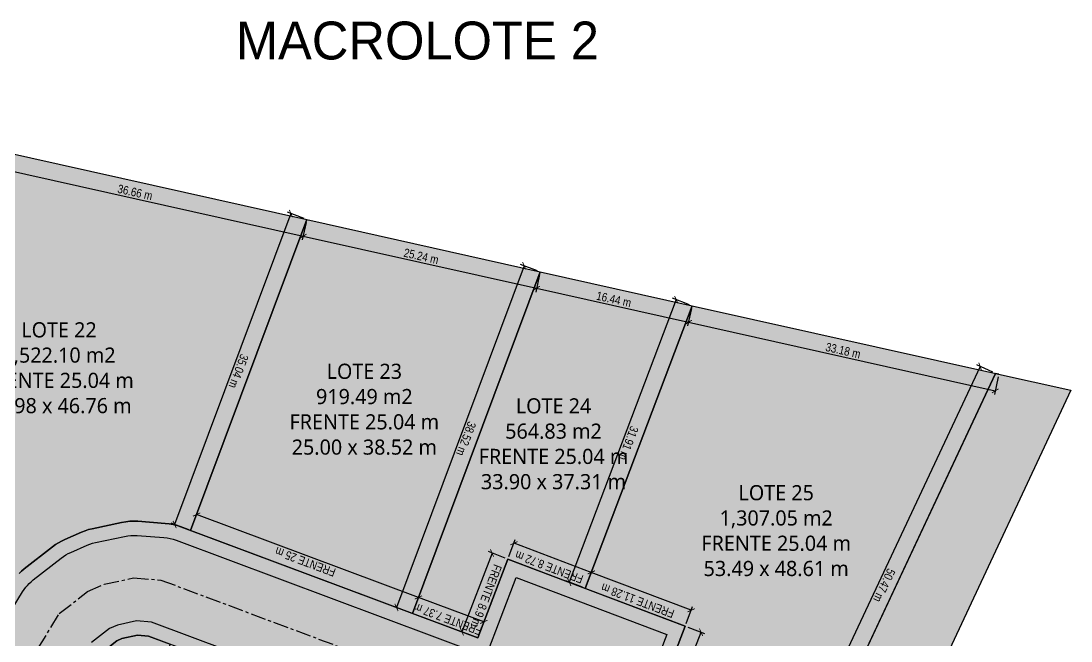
# Model space of a CAD drawing. Header units: metres. Extents: x 357816 to 358234, y 2285110 to 2285487.
# Drawn here: x 358123.1 to 358234, y 2285412.6 to 2285478.1 of the extents above; entities that cross this region are included whole.
import ezdxf
from ezdxf.enums import TextEntityAlignment as Align

# ---------------------------------------------------------------- set-up
doc = ezdxf.new("R2010")
doc.units = ezdxf.units.M
doc.header["$LTSCALE"] = 0.5
doc.linetypes.add('CENTER', pattern=[5.08, 3.175, -0.635, 0.635, -0.635])
for name, color, linetype in [('COTAS', 6, 'Continuous'), ('DONACION', 3, 'Continuous'), ('LOTES', 2, 'Continuous'), ('TEXTOS', 7, 'Continuous'), ('VIAL_ASFALTO', 8, 'Continuous'), ('VIAL_BANQUETA', 9, 'CONTINUOUS')]:
    doc.layers.add(name, color=color, linetype=linetype)
doc.styles.add('OpenSans', font='OpenSans-Regular.ttf')
doc.styles.add('OpenSansCondensed-Light', font='OpenSansCondensed-Light.ttf')
doc.dimstyles.new('COTAS_M', dxfattribs={"dimtxt": 0.9, "dimasz": 0.6, "dimexe": 0.4, "dimexo": 0.3, "dimgap": 0.2, "dimtad": 1, "dimzin": 12, "dimdsep": 46, "dimtxsty": 'OpenSansCondensed-Light', "dimblk": 'ARCHTICK', "dimcen": 2.5, "dimclrd": 256, "dimclre": 256, "dimclrt": 256, "dimazin": 3, "dimtfac": 0.5, "dimtmove": 2, "dimatfit": 3})

# ---------------------------------------------------------------- blocks, each defined once
blk = doc.blocks.new('_ARCHTICK')
at = {"color": 0, "linetype": 'BYBLOCK', "const_width": 0.15}
blk.add_lwpolyline([(-0.5, -0.5), (0.5, 0.5)], dxfattribs=at)
blk = doc.blocks.new('*D91')
for p, q in [((358117.48, 2285464.8), (358117.07, 2285462.94)), ((358117.16, 2285463.33), (358152.94, 2285455.34)), ((358153.27, 2285456.8), (358152.85, 2285454.95))]:
    blk.add_line(p, q)
at = {"layer": 'Defpoints'}
for p in [(358117.55, 2285465.09), (358117.16, 2285463.33), (358153.33, 2285457.1)]:
    blk.add_point(p, dxfattribs=at)
at = {"layer": 'COTAS', "xscale": 0.6, "yscale": 0.6}
for p, rotation in [((358117.16, 2285463.33), 167.40557334584537), ((358152.94, 2285455.34), -12.594426654154631)]:
    blk.add_blockref('_ARCHTICK', p, dxfattribs=dict(at, rotation=rotation))
at = {"layer": 'COTAS', "insert": (358135.19, 2285459.97), "char_height": 0.9, "attachment_point": 5, "rotation": 347.4056, "style": 'OpenSansCondensed-Light'}
blk.add_mtext('36.66 m', dxfattribs=at)
blk = doc.blocks.new('*D92')
for p, q in [((358151.65, 2285457.73), (358139.37, 2285424.9)), ((358153.05, 2285457.2), (358151.27, 2285457.87)), ((358140.78, 2285424.38), (358139, 2285425.04))]:
    blk.add_line(p, q)
at = {"layer": 'Defpoints'}
for p in [(358151.65, 2285457.73), (358153.33, 2285457.1), (358141.06, 2285424.27)]:
    blk.add_point(p, dxfattribs=at)
at = {"layer": 'COTAS', "xscale": 0.6, "yscale": 0.6}
for p, rotation in [((358151.65, 2285457.73), 69.49542895025346), ((358139.37, 2285424.9), -110.50457104974654)]:
    blk.add_blockref('_ARCHTICK', p, dxfattribs=dict(at, rotation=rotation))
at = {"layer": 'COTAS', "insert": (358146.12, 2285441.09), "char_height": 0.9, "attachment_point": 5, "rotation": 249.4954, "style": 'OpenSansCondensed-Light'}
blk.add_mtext('35.04 m', dxfattribs=at)
blk = doc.blocks.new('*D93')
for p, q in [((358141.16, 2285424.55), (358141.83, 2285426.33)), ((358165.1, 2285417.2), (358141.69, 2285425.96)), ((358164.58, 2285415.8), (358165.24, 2285417.58))]:
    blk.add_line(p, q)
at = {"layer": 'Defpoints'}
for p in [(358141.06, 2285424.27), (358165.1, 2285417.2), (358164.47, 2285415.52)]:
    blk.add_point(p, dxfattribs=at)
at = {"layer": 'COTAS', "xscale": 0.6, "yscale": 0.6}
for p, rotation in [((358141.69, 2285425.96), 159.49542894269462), ((358165.1, 2285417.2), 339.4954289426946)]:
    blk.add_blockref('_ARCHTICK', p, dxfattribs=dict(at, rotation=rotation))
at = {"layer": 'COTAS', "insert": (358153.17, 2285420.97), "char_height": 0.9, "attachment_point": 5, "rotation": 159.4954, "style": 'OpenSansCondensed-Light'}
blk.add_mtext('FRENTE 25 m', dxfattribs=at)
blk = doc.blocks.new('*D94')
for p, q in [((358153.27, 2285456.8), (358152.85, 2285454.95)), ((358152.94, 2285455.34), (358177.57, 2285449.84)), ((358177.9, 2285451.3), (358177.49, 2285449.44))]:
    blk.add_line(p, q)
at = {"layer": 'Defpoints'}
for p in [(358153.33, 2285457.1), (358152.94, 2285455.34), (358177.96, 2285451.59)]:
    blk.add_point(p, dxfattribs=at)
at = {"layer": 'COTAS', "xscale": 0.6, "yscale": 0.6}
for p, rotation in [((358152.94, 2285455.34), 167.40557334608363), ((358177.57, 2285449.84), -12.59442665391636)]:
    blk.add_blockref('_ARCHTICK', p, dxfattribs=dict(at, rotation=rotation))
at = {"layer": 'COTAS', "insert": (358165.4, 2285453.22), "char_height": 0.9, "attachment_point": 5, "rotation": 347.4056, "style": 'OpenSansCondensed-Light'}
blk.add_mtext('25.24 m', dxfattribs=at)
blk = doc.blocks.new('*D95')
for p, q in [((358176.28, 2285452.22), (358162.79, 2285416.15)), ((358177.68, 2285451.7), (358175.9, 2285452.36)), ((358164.19, 2285415.62), (358162.41, 2285416.29))]:
    blk.add_line(p, q)
at = {"layer": 'Defpoints'}
for p in [(358176.28, 2285452.22), (358177.96, 2285451.59), (358164.47, 2285415.52)]:
    blk.add_point(p, dxfattribs=at)
at = {"layer": 'COTAS', "xscale": 0.6, "yscale": 0.6}
for p, rotation in [((358176.28, 2285452.22), 69.49542894978289), ((358162.79, 2285416.15), -110.50457105021711)]:
    blk.add_blockref('_ARCHTICK', p, dxfattribs=dict(at, rotation=rotation))
at = {"layer": 'COTAS', "insert": (358170.14, 2285433.96), "char_height": 0.9, "attachment_point": 5, "rotation": 249.4954, "style": 'OpenSansCondensed-Light'}
blk.add_mtext('38.52 m', dxfattribs=at)
blk = doc.blocks.new('*D96')
for p, q in [((358174.67, 2285421.53), (358175.34, 2285423.31)), ((358183.36, 2285419.85), (358175.2, 2285422.93)), ((358182.83, 2285418.44), (358183.5, 2285420.22))]:
    blk.add_line(p, q)
at = {"layer": 'Defpoints'}
for p in [(358174.56, 2285421.25), (358183.36, 2285419.85), (358182.72, 2285418.16)]:
    blk.add_point(p, dxfattribs=at)
at = {"layer": 'COTAS', "xscale": 0.6, "yscale": 0.6}
for p, rotation in [((358175.2, 2285422.93), 159.27299315485345), ((358183.36, 2285419.85), 339.27299315485345)]:
    blk.add_blockref('_ARCHTICK', p, dxfattribs=dict(at, rotation=rotation))
at = {"layer": 'COTAS', "insert": (358178.91, 2285420.41), "char_height": 0.9, "attachment_point": 5, "rotation": 159.273, "style": 'OpenSansCondensed-Light'}
blk.add_mtext('FRENTE 8.72 m', dxfattribs=at)
blk = doc.blocks.new('*D97')
for p, q in [((358172.88, 2285421.89), (358169.7, 2285413.58)), ((358174.28, 2285421.36), (358172.51, 2285422.04)), ((358171.1, 2285413.04), (358169.32, 2285413.72))]:
    blk.add_line(p, q)
at = {"layer": 'Defpoints'}
for p in [(358172.88, 2285421.89), (358174.56, 2285421.25), (358171.38, 2285412.93)]:
    blk.add_point(p, dxfattribs=at)
at = {"layer": 'COTAS', "xscale": 0.6, "yscale": 0.6}
for p, rotation in [((358172.88, 2285421.89), 69.06068097422595), ((358169.7, 2285413.58), -110.93931902577405)]:
    blk.add_blockref('_ARCHTICK', p, dxfattribs=dict(at, rotation=rotation))
at = {"layer": 'COTAS', "insert": (358172.27, 2285417.36), "char_height": 0.9, "attachment_point": 5, "rotation": 249.0607, "style": 'OpenSansCondensed-Light'}
blk.add_mtext('FRENTE 8.9 m', dxfattribs=at)
blk = doc.blocks.new('*D98')
for p, q in [((358164.58, 2285415.8), (358165.24, 2285417.58)), ((358172.01, 2285414.62), (358165.1, 2285417.2)), ((358171.48, 2285413.21), (358172.15, 2285414.99))]:
    blk.add_line(p, q)
at = {"layer": 'Defpoints'}
for p in [(358164.47, 2285415.52), (358172.01, 2285414.62), (358171.38, 2285412.93)]:
    blk.add_point(p, dxfattribs=at)
at = {"layer": 'COTAS', "xscale": 0.6, "yscale": 0.6}
for p, rotation in [((358165.1, 2285417.2), 159.49542894119298), ((358172.01, 2285414.62), 339.495428941193)]:
    blk.add_blockref('_ARCHTICK', p, dxfattribs=dict(at, rotation=rotation))
at = {"layer": 'COTAS', "insert": (358168.19, 2285414.93), "char_height": 0.9, "attachment_point": 5, "rotation": 159.4954, "style": 'OpenSansCondensed-Light'}
blk.add_mtext('FRENTE 7.37 m', dxfattribs=at)
blk = doc.blocks.new('*D99')
for p, q in [((358177.9, 2285451.3), (358177.49, 2285449.44)), ((358177.57, 2285449.84), (358193.62, 2285446.25)), ((358193.95, 2285447.71), (358193.53, 2285445.86))]:
    blk.add_line(p, q)
at = {"layer": 'Defpoints'}
for p in [(358177.96, 2285451.59), (358177.57, 2285449.84), (358194.01, 2285448.01)]:
    blk.add_point(p, dxfattribs=at)
at = {"layer": 'COTAS', "xscale": 0.6, "yscale": 0.6}
for p, rotation in [((358177.57, 2285449.84), 167.40557334676504), ((358193.62, 2285446.25), -12.594426653234947)]:
    blk.add_blockref('_ARCHTICK', p, dxfattribs=dict(at, rotation=rotation))
at = {"layer": 'COTAS', "insert": (358185.74, 2285448.68), "char_height": 0.9, "attachment_point": 5, "rotation": 347.4056, "style": 'OpenSansCondensed-Light'}
blk.add_mtext('16.44 m', dxfattribs=at)
blk = doc.blocks.new('*D100')
for p, q in [((358192.33, 2285448.64), (358181.04, 2285418.8)), ((358193.73, 2285448.11), (358191.95, 2285448.79)), ((358182.44, 2285418.27), (358180.66, 2285418.94))]:
    blk.add_line(p, q)
at = {"layer": 'Defpoints'}
for p in [(358192.33, 2285448.64), (358194.01, 2285448.01), (358182.72, 2285418.16)]:
    blk.add_point(p, dxfattribs=at)
at = {"layer": 'COTAS', "xscale": 0.6, "yscale": 0.6}
for p, rotation in [((358192.33, 2285448.64), 69.27299314889585), ((358181.04, 2285418.8), -110.72700685110415)]:
    blk.add_blockref('_ARCHTICK', p, dxfattribs=dict(at, rotation=rotation))
at = {"layer": 'COTAS', "insert": (358187.29, 2285433.49), "char_height": 0.9, "attachment_point": 5, "rotation": 249.273, "style": 'OpenSansCondensed-Light'}
blk.add_mtext('31.91 m', dxfattribs=at)
blk = doc.blocks.new('*D101')
for p, q in [((358224.41, 2285441.6), (358202.99, 2285395.91)), ((358225.77, 2285440.97), (358224.05, 2285441.77)), ((358204.34, 2285395.27), (358202.62, 2285396.08))]:
    blk.add_line(p, q)
at = {"layer": 'Defpoints'}
for p in [(358224.41, 2285441.6), (358226.04, 2285440.84), (358204.62, 2285395.14)]:
    blk.add_point(p, dxfattribs=at)
at = {"layer": 'COTAS', "xscale": 0.6, "yscale": 0.6}
for p, rotation in [((358224.41, 2285441.6), 64.88109289976543), ((358202.99, 2285395.91), -115.11890710023457)]:
    blk.add_blockref('_ARCHTICK', p, dxfattribs=dict(at, rotation=rotation))
at = {"layer": 'COTAS', "insert": (358214.29, 2285418.48), "char_height": 0.9, "attachment_point": 5, "rotation": 244.8811, "style": 'OpenSansCondensed-Light'}
blk.add_mtext('50.47 m', dxfattribs=at)
blk = doc.blocks.new('*D103')
for p, q in [((358193.55, 2285414.06), (358195.32, 2285413.38)), ((358190.05, 2285400.71), (358194.95, 2285413.53)), ((358188.65, 2285401.25), (358190.42, 2285400.57))]:
    blk.add_line(p, q)
at = {"layer": 'Defpoints'}
for p in [(358193.27, 2285414.17), (358188.37, 2285401.36), (358190.05, 2285400.71)]:
    blk.add_point(p, dxfattribs=at)
at = {"layer": 'COTAS', "xscale": 0.6, "yscale": 0.6}
for p, rotation in [((358194.95, 2285413.53), 69.0675629181138), ((358190.05, 2285400.71), 249.0675629181138)]:
    blk.add_blockref('_ARCHTICK', p, dxfattribs=dict(at, rotation=rotation))
at = {"layer": 'COTAS', "insert": (358191.89, 2285407.35), "char_height": 0.9, "attachment_point": 5, "rotation": 69.0676, "style": 'OpenSansCondensed-Light'}
blk.add_mtext('FRENTE 13.72 m', dxfattribs=at)
blk = doc.blocks.new('*D104')
for p, q in [((358182.83, 2285418.44), (358183.5, 2285420.22)), ((358193.91, 2285415.85), (358183.36, 2285419.85)), ((358193.38, 2285414.45), (358194.05, 2285416.23))]:
    blk.add_line(p, q)
at = {"layer": 'Defpoints'}
for p in [(358182.72, 2285418.16), (358193.91, 2285415.85), (358193.27, 2285414.17)]:
    blk.add_point(p, dxfattribs=at)
at = {"layer": 'COTAS', "xscale": 0.6, "yscale": 0.6}
for p, rotation in [((358183.36, 2285419.85), 159.27299315672096), ((358193.91, 2285415.85), 339.272993156721)]:
    blk.add_blockref('_ARCHTICK', p, dxfattribs=dict(at, rotation=rotation))
at = {"layer": 'COTAS', "insert": (358188.26, 2285416.87), "char_height": 0.9, "attachment_point": 5, "rotation": 159.273, "style": 'OpenSansCondensed-Light'}
blk.add_mtext('FRENTE 11.28 m', dxfattribs=at)
blk = doc.blocks.new('*D105')
for p, q in [((358193.95, 2285447.71), (358193.53, 2285445.86)), ((358193.62, 2285446.25), (358226.01, 2285439.01)), ((358226.33, 2285440.48), (358225.92, 2285438.62))]:
    blk.add_line(p, q)
at = {"layer": 'Defpoints'}
for p in [(358194.01, 2285448.01), (358193.62, 2285446.25), (358226.4, 2285440.77)]:
    blk.add_point(p, dxfattribs=at)
at = {"layer": 'COTAS', "xscale": 0.6, "yscale": 0.6}
for p, rotation in [((358193.62, 2285446.25), 167.40557334603122), ((358226.01, 2285439.01), -12.594426653968776)]:
    blk.add_blockref('_ARCHTICK', p, dxfattribs=dict(at, rotation=rotation))
at = {"layer": 'COTAS', "insert": (358209.95, 2285443.27), "char_height": 0.9, "attachment_point": 5, "rotation": 347.4056, "style": 'OpenSansCondensed-Light'}
blk.add_mtext('33.18 m', dxfattribs=at)

msp = doc.modelspace()

# ---------------------------------------------------------------- hatches: boundary and pattern name
at = {"layer": 'DONACION', "transparency": 33554534}
msp.add_hatch(color=3, dxfattribs=at).paths.add_polyline_path([(358083.68, 2285278.45), (358085.45, 2285279.56), (358132.38, 2285319.08), (358200.69, 2285386.77), (358226.04, 2285440.84), (358234.01, 2285439.07), (358207.33, 2285382.06), (358137.81, 2285313.21), (358090.1, 2285273.03), (358086.747, 2285271.037), (358086.593, 2285271.183), (358086.136, 2285271.663), (358085.703, 2285272.165), (358085.295, 2285272.687), (358084.914, 2285273.229), (358084.559, 2285273.789), (358084.233, 2285274.365), (358083.935, 2285274.957), (358083.666, 2285275.563), (358083.428, 2285276.181), (358083.22, 2285276.81), (358083.043, 2285277.449), (358082.898, 2285278.096), (358082.858, 2285278.328)])
at = {"layer": 'LOTES', "transparency": 33554521}
for points in [[(358141.057, 2285424.273), (358140.022, 2285424.66), (358139.621, 2285424.794), (358139.212, 2285424.899), (358138.797, 2285424.976), (358138.377, 2285425.023), (358135.497, 2285425.243), (358135.064, 2285425.26), (358134.63, 2285425.246), (358134.199, 2285425.201), (358133.772, 2285425.125), (358130.672, 2285424.455), (358130.289, 2285424.359), (358129.914, 2285424.237), (358129.547, 2285424.092), (358127.777, 2285423.322), (358127.435, 2285423.161), (358127.105, 2285422.978), (358126.787, 2285422.775), (358126.482, 2285422.553), (358123.492, 2285420.223), (358123.212, 2285419.99), (358122.946, 2285419.741), (358122.696, 2285419.476), (358122.462, 2285419.197), (358122.246, 2285418.903), (358122.047, 2285418.598), (358120.074, 2285415.339), (358102.646, 2285425.568), (358117.55, 2285465.09), (358153.332, 2285457.095)], [(358164.473, 2285415.516), (358141.057, 2285424.273), (358153.332, 2285457.095), (358177.965, 2285451.592)], [(358182.719, 2285418.162), (358174.56, 2285421.25), (358171.378, 2285412.933), (358164.473, 2285415.516), (358177.965, 2285451.592), (358194.012, 2285448.006)], [(358226.399, 2285440.771), (358226.397, 2285440.761), (358226.04, 2285440.84), (358204.615, 2285395.142), (358188.369, 2285401.356), (358193.27, 2285414.17), (358182.719, 2285418.162), (358194.012, 2285448.006)], [(358125.214, 2285395.551), (358130.386, 2285409.201), (358131.74, 2285411.437), (358133.259, 2285412.621), (358133.788, 2285412.851), (358135.454, 2285413.211), (358136.615, 2285413.122), (358138.879, 2285412.275), (358131.705, 2285393.091)]]:
    msp.add_hatch(color=2, dxfattribs=at).paths.add_polyline_path(points)
at = {"layer": 'VIAL_ASFALTO', "transparency": 33554546}
msp.add_hatch(color=8, dxfattribs=at).paths.add_polyline_path([(358071.946, 2285284.617), (358120.754, 2285413.413), (358120.867, 2285413.687), (358120.987, 2285413.932), (358121.132, 2285414.19), (358123.319, 2285417.801), (358123.48, 2285418.05), (358123.642, 2285418.27), (358123.817, 2285418.479), (358124.005, 2285418.678), (358124.204, 2285418.865), (358124.432, 2285419.054), (358127.385, 2285421.355), (358127.633, 2285421.536), (358127.872, 2285421.688), (358128.119, 2285421.825), (358128.397, 2285421.956), (358130.122, 2285422.707), (358130.42, 2285422.825), (358130.702, 2285422.916), (358131.013, 2285422.994), (358134.063, 2285423.653), (358134.41, 2285423.715), (358134.733, 2285423.749), (358135.058, 2285423.759), (358135.41, 2285423.745), (358138.236, 2285423.529), (358138.577, 2285423.491), (358138.889, 2285423.434), (358139.196, 2285423.354), (358139.521, 2285423.246), (358172.247, 2285411.007), (358175.427, 2285419.318), (358191.331, 2285413.3), (358181.773, 2285388.313), (358165.869, 2285394.339), (358169.03, 2285402.601), (358136.941, 2285414.602), (358135.35, 2285414.723), (358133.326, 2285414.286), (358132.487, 2285413.921), (358130.6, 2285412.45), (358129.032, 2285409.861), (358082.11, 2285286.038), (358082.011, 2285285.772), (358081.784, 2285285.084), (358081.588, 2285284.374), (358081.426, 2285283.656), (358081.301, 2285282.93), (358081.21, 2285282.2), (358081.156, 2285281.465), (358081.138, 2285280.729), (358081.156, 2285279.993), (358081.21, 2285279.259), (358081.301, 2285278.528), (358081.426, 2285277.803), (358081.588, 2285277.084), (358081.784, 2285276.375), (358082.015, 2285275.676), (358082.28, 2285274.989), (358082.578, 2285274.316), (358082.909, 2285273.658), (358083.272, 2285273.017), (358083.666, 2285272.395), (358083.972, 2285271.961), (358082.182, 2285271.624), (358082.46, 2285270.15), (358079.47, 2285270.59), (358060.178, 2285274.857), (358060.724, 2285274.98), (358061.505, 2285275.196), (358062.274, 2285275.45), (358063.029, 2285275.742), (358063.77, 2285276.07), (358064.493, 2285276.434), (358065.198, 2285276.833), (358065.882, 2285277.266), (358066.544, 2285277.733), (358067.183, 2285278.231), (358067.796, 2285278.76), (358068.383, 2285279.318), (358068.941, 2285279.905), (358069.47, 2285280.518), (358069.968, 2285281.157), (358070.435, 2285281.819), (358070.868, 2285282.503), (358071.267, 2285283.208), (358071.631, 2285283.931), (358071.931, 2285284.609)])
at = {"layer": 'VIAL_BANQUETA', "transparency": 33554585}
msp.add_hatch(color=9, dxfattribs=at).paths.add_polyline_path([(358119.359, 2285413.966), (358119.499, 2285414.303), (358119.658, 2285414.63), (358119.837, 2285414.948), (358122.047, 2285418.598), (358122.246, 2285418.903), (358122.462, 2285419.197), (358122.696, 2285419.476), (358122.946, 2285419.741), (358123.212, 2285419.99), (358123.492, 2285420.223), (358126.482, 2285422.553), (358126.787, 2285422.775), (358127.105, 2285422.978), (358127.435, 2285423.161), (358127.777, 2285423.322), (358129.547, 2285424.092), (358129.914, 2285424.237), (358130.289, 2285424.359), (358130.672, 2285424.455), (358133.772, 2285425.125), (358134.199, 2285425.201), (358134.63, 2285425.246), (358135.064, 2285425.26), (358135.497, 2285425.243), (358138.377, 2285425.023), (358138.797, 2285424.976), (358139.212, 2285424.899), (358139.621, 2285424.794), (358140.022, 2285424.66), (358171.378, 2285412.933), (358174.56, 2285421.25), (358193.27, 2285414.17), (358182.64, 2285386.38), (358163.93, 2285393.47), (358167.089, 2285401.726), (358136.615, 2285413.122), (358135.454, 2285413.211), (358133.788, 2285412.851), (358133.259, 2285412.621), (358131.74, 2285411.437), (358130.386, 2285409.201), (358083.515, 2285285.513), (358083.517, 2285285.509), (358083.428, 2285285.277), (358083.22, 2285284.648), (358083.043, 2285284.009), (358082.898, 2285283.363), (358082.785, 2285282.71), (358082.704, 2285282.052), (358082.655, 2285281.392), (358082.639, 2285280.729), (358082.655, 2285280.067), (358082.704, 2285279.406), (358082.785, 2285278.748), (358082.898, 2285278.096), (358083.043, 2285277.449), (358083.22, 2285276.81), (358083.428, 2285276.181), (358083.666, 2285275.563), (358083.935, 2285274.957), (358084.233, 2285274.365), (358084.559, 2285273.789), (358084.914, 2285273.229), (358085.295, 2285272.687), (358085.703, 2285272.165), (358086.136, 2285271.663), (358086.593, 2285271.183), (358086.747, 2285271.037), (358086.684, 2285271), (358086.55, 2285270.92), (358082.46, 2285270.15), (358082.182, 2285271.624), (358083.972, 2285271.961), (358083.666, 2285272.395), (358083.272, 2285273.017), (358082.909, 2285273.658), (358082.578, 2285274.316), (358082.28, 2285274.989), (358082.015, 2285275.676), (358081.784, 2285276.375), (358081.588, 2285277.084), (358081.426, 2285277.803), (358081.301, 2285278.528), (358081.21, 2285279.259), (358081.156, 2285279.993), (358081.138, 2285280.729), (358081.156, 2285281.465), (358081.21, 2285282.2), (358081.301, 2285282.93), (358081.426, 2285283.656), (358081.588, 2285284.374), (358081.784, 2285285.084), (358082.011, 2285285.772), (358082.11, 2285286.038), (358129.032, 2285409.861), (358130.6, 2285412.45), (358132.487, 2285413.921), (358133.326, 2285414.286), (358135.35, 2285414.723), (358136.941, 2285414.602), (358169.03, 2285402.601), (358165.869, 2285394.339), (358181.773, 2285388.313), (358191.331, 2285413.3), (358175.427, 2285419.318), (358172.247, 2285411.007), (358139.521, 2285423.246), (358139.196, 2285423.354), (358138.889, 2285423.434), (358138.577, 2285423.491), (358138.236, 2285423.529), (358135.41, 2285423.745), (358135.058, 2285423.759), (358134.733, 2285423.749), (358134.41, 2285423.715), (358134.063, 2285423.653), (358131.013, 2285422.994), (358130.702, 2285422.916), (358130.42, 2285422.825), (358130.122, 2285422.707), (358128.397, 2285421.956), (358128.119, 2285421.825), (358127.872, 2285421.688), (358127.633, 2285421.536), (358127.385, 2285421.355), (358124.432, 2285419.054), (358124.204, 2285418.865), (358124.005, 2285418.678), (358123.817, 2285418.479), (358123.642, 2285418.27), (358123.48, 2285418.05), (358123.319, 2285417.801), (358121.132, 2285414.19), (358120.987, 2285413.932), (358120.867, 2285413.687), (358120.754, 2285413.413), (358071.946, 2285284.617), (358071.931, 2285284.609), (358071.631, 2285283.931), (358071.267, 2285283.208), (358070.868, 2285282.503), (358070.435, 2285281.819), (358069.968, 2285281.157), (358069.47, 2285280.518), (358068.941, 2285279.905), (358068.383, 2285279.318), (358067.796, 2285278.76), (358067.183, 2285278.231), (358066.544, 2285277.733), (358065.882, 2285277.266), (358065.198, 2285276.833), (358064.493, 2285276.434), (358063.77, 2285276.07), (358063.029, 2285275.742), (358062.274, 2285275.45), (358061.505, 2285275.196), (358060.724, 2285274.98), (358060.178, 2285274.857), (358053.475, 2285276.34), (358053.481, 2285276.343), (358053.789, 2285276.274), (358054.514, 2285276.148), (358055.245, 2285276.058), (358055.979, 2285276.004), (358056.715, 2285275.986), (358057.451, 2285276.004), (358058.185, 2285276.058), (358058.916, 2285276.148), (358059.641, 2285276.274), (358060.36, 2285276.435), (358061.069, 2285276.632), (358061.768, 2285276.863), (358062.455, 2285277.128), (358063.128, 2285277.426), (358063.786, 2285277.757), (358064.427, 2285278.12), (358065.049, 2285278.514), (358065.65, 2285278.938), (358066.231, 2285279.391), (358066.788, 2285279.872), (358067.322, 2285280.379), (358067.829, 2285280.913), (358068.31, 2285281.47), (358068.763, 2285282.05), (358069.187, 2285282.652), (358069.581, 2285283.274), (358069.944, 2285283.915), (358070.275, 2285284.573), (358070.573, 2285285.246), (358070.736, 2285285.667), (358070.742, 2285285.671)])

# ---------------------------------------------------------------- linework, layer by layer
at = {"layer": 'DONACION'}
msp.add_lwpolyline([(358083.68, 2285278.45), (358085.45, 2285279.56), (358132.38, 2285319.08), (358200.69, 2285386.77), (358226.04, 2285440.84), (358234.01, 2285439.07), (358207.33, 2285382.06), (358137.81, 2285313.21), (358090.1, 2285273.03), (358086.747, 2285271.037), (358086.593, 2285271.183), (358086.136, 2285271.663), (358085.703, 2285272.165), (358085.295, 2285272.687), (358084.914, 2285273.229), (358084.559, 2285273.789), (358084.233, 2285274.365), (358083.935, 2285274.957), (358083.666, 2285275.563), (358083.428, 2285276.181), (358083.22, 2285276.81), (358083.043, 2285277.449), (358082.898, 2285278.096), (358082.858, 2285278.328)], close=True, dxfattribs=at)
at = {"layer": 'LOTES'}
msp.add_lwpolyline([(358117.55, 2285465.09), (358153.332, 2285457.095), (358141.057, 2285424.273), (358140.022, 2285424.66), (358139.621, 2285424.794), (358139.212, 2285424.899), (358138.797, 2285424.976), (358138.377, 2285425.023), (358135.497, 2285425.243), (358135.064, 2285425.26), (358134.63, 2285425.246), (358134.199, 2285425.201), (358133.772, 2285425.125), (358130.672, 2285424.455), (358130.289, 2285424.359), (358129.914, 2285424.237), (358129.547, 2285424.092), (358127.777, 2285423.322), (358127.435, 2285423.161), (358127.105, 2285422.978), (358126.787, 2285422.775), (358126.482, 2285422.553), (358123.492, 2285420.223), (358123.212, 2285419.99), (358122.946, 2285419.741)], dxfattribs=at)
for points in [[(358164.473, 2285415.516), (358141.057, 2285424.273), (358153.332, 2285457.095), (358177.965, 2285451.592)], [(358182.719, 2285418.162), (358174.56, 2285421.25), (358171.378, 2285412.933), (358164.473, 2285415.516), (358177.965, 2285451.592), (358194.012, 2285448.006)], [(358226.399, 2285440.771), (358226.397, 2285440.761), (358226.04, 2285440.84), (358204.615, 2285395.142), (358188.369, 2285401.356), (358193.27, 2285414.17), (358182.719, 2285418.162), (358194.012, 2285448.006)], [(358125.214, 2285395.551), (358130.386, 2285409.201), (358131.74, 2285411.437), (358133.259, 2285412.621), (358133.788, 2285412.851), (358135.454, 2285413.211), (358136.615, 2285413.122), (358138.879, 2285412.275), (358131.705, 2285393.091)]]:
    msp.add_lwpolyline(points, close=True, dxfattribs=at)
at = {"layer": 'VIAL_ASFALTO'}
for points in [[(358121.132, 2285414.19), (358123.319, 2285417.801), (358123.48, 2285418.05), (358123.642, 2285418.27), (358123.817, 2285418.479), (358124.005, 2285418.678), (358124.204, 2285418.865), (358124.432, 2285419.054), (358127.385, 2285421.355), (358127.633, 2285421.536), (358127.872, 2285421.688), (358128.119, 2285421.825), (358128.397, 2285421.956), (358130.122, 2285422.707), (358130.42, 2285422.825), (358130.702, 2285422.916), (358131.013, 2285422.994), (358134.063, 2285423.653), (358134.41, 2285423.715), (358134.733, 2285423.749), (358135.058, 2285423.759), (358135.41, 2285423.745), (358138.236, 2285423.529), (358138.577, 2285423.491), (358138.889, 2285423.434), (358139.196, 2285423.354), (358139.521, 2285423.246), (358172.247, 2285411.007), (358175.427, 2285419.318), (358191.331, 2285413.3), (358181.773, 2285388.313)], [(358169.03, 2285402.601), (358136.941, 2285414.602), (358135.35, 2285414.723), (358133.326, 2285414.286), (358132.487, 2285413.921), (358130.6, 2285412.45)]]:
    msp.add_lwpolyline(points, dxfattribs=at)
at = {"layer": 'VIAL_ASFALTO', "color": 1, "linetype": 'CENTER'}
msp.add_lwpolyline([(358072.064, 2285272.228), (358124.97, 2285411.84), (358127.18, 2285415.49), (358130.17, 2285417.82), (358131.94, 2285418.59), (358135.04, 2285419.26), (358137.92, 2285419.04), (358187.95, 2285400.33)], dxfattribs=at)
at = {"layer": 'VIAL_BANQUETA'}
for points in [[(358122.946, 2285419.741), (358123.212, 2285419.99), (358123.492, 2285420.223), (358126.482, 2285422.553), (358126.787, 2285422.775), (358127.105, 2285422.978), (358127.435, 2285423.161), (358127.777, 2285423.322), (358129.547, 2285424.092), (358129.914, 2285424.237), (358130.289, 2285424.359), (358130.672, 2285424.455), (358133.772, 2285425.125), (358134.199, 2285425.201), (358134.63, 2285425.246), (358135.064, 2285425.26), (358135.497, 2285425.243), (358138.377, 2285425.023), (358138.797, 2285424.976), (358139.212, 2285424.899), (358139.621, 2285424.794), (358140.022, 2285424.66), (358171.378, 2285412.933), (358174.56, 2285421.25), (358193.27, 2285414.17), (358182.64, 2285386.38)], [(358167.089, 2285401.726), (358136.615, 2285413.122), (358135.454, 2285413.211), (358133.788, 2285412.851), (358133.259, 2285412.621), (358131.74, 2285411.437)]]:
    msp.add_lwpolyline(points, dxfattribs=at)

# ---------------------------------------------------------------- texts
at = {"layer": 'TEXTOS', "color": 4}
msp.add_text('MACROLOTE 2', height=4, dxfattribs=at).set_placement((358165, 2285476), align=Align.MIDDLE_CENTER)
at = {"layer": 'TEXTOS', "char_height": 1.6, "attachment_point": 5, "style": 'OpenSans'}
for s, insert in [('LOTE 22\\P1,522.10 m2\\PFRENTE 25.04 m\\P58.98 x 46.76 m', (358127.157, 2285441.44)), ('LOTE 23\\P919.49 m2\\PFRENTE 25.04 m\\P25.00 x 38.52 m', (358159.396, 2285437.063)), ('LOTE 24\\P564.83 m2\\PFRENTE 25.04 m\\P33.90 x 37.31 m', (358179.373, 2285433.412)), ('LOTE 25\\P1,307.05 m2\\PFRENTE 25.04 m\\P53.49 x 48.61 m', (358202.882, 2285424.246))]:
    msp.add_mtext(s, dxfattribs=dict(at, insert=insert))

# ---------------------------------------------------------------- dimensions: what is measured, and where the dimension line sits
at = {"layer": 'COTAS'}
for base, p1, p2, angle, picture, middle in [((358117.158, 2285463.333), (358117.55, 2285465.09), (358153.332, 2285457.095), 347.40557, '*D91', (358135.19, 2285459.97)), ((358151.646, 2285457.726), (358153.332, 2285457.095), (358141.057, 2285424.273), 249.49543, '*D92', (358146.117, 2285441.087)), ((358152.94, 2285455.339), (358153.332, 2285457.095), (358177.965, 2285451.592), 347.40557, '*D94', (358165.398, 2285453.221)), ((358176.279, 2285452.222), (358177.965, 2285451.592), (358164.473, 2285415.516), 249.49543, '*D95', (358170.142, 2285433.957)), ((358177.572, 2285449.835), (358177.965, 2285451.592), (358194.012, 2285448.006), 347.40557, '*D99', (358185.738, 2285448.677)), ((358192.329, 2285448.643), (358194.012, 2285448.006), (358182.719, 2285418.162), 249.27299, '*D100', (358187.29, 2285433.491)), ((358193.62, 2285446.2497), (358194.0125, 2285448.0064), (358226.3987, 2285440.7706), 347.40557, '*D105', (358209.9548, 2285443.2662)), ((358224.41, 2285441.604), (358226.04, 2285440.84), (358204.615, 2285395.142), 244.88109, '*D101', (358214.286, 2285418.479))]:
    dim = msp.add_linear_dim(base=base, p1=p1, p2=p2, angle=angle, dimstyle='COTAS_M', dxfattribs=at)
    dim.commit()
    dim.dimension.update_dxf_attribs({"geometry": picture, "text_midpoint": middle})
for base, p1, p2, angle, picture, middle in [((358165.104, 2285417.202), (358164.473, 2285415.516), (358141.057, 2285424.273), 159.49543, '*D93', (358153.168, 2285420.971)), ((358183.356, 2285419.846), (358182.719, 2285418.162), (358174.56, 2285421.25), 159.27299, '*D96', (358178.905, 2285420.408)), ((358172.879, 2285421.893), (358174.56, 2285421.25), (358171.378, 2285412.933), 249.06068, '*D97', (358172.268, 2285417.36)), ((358193.907, 2285415.853), (358193.27, 2285414.17), (358182.719, 2285418.162), 159.27299, '*D104', (358188.26, 2285416.868)), ((358172.008, 2285414.619), (358171.378, 2285412.933), (358164.473, 2285415.516), 159.49543, '*D98', (358168.188, 2285414.927)), ((358190.05, 2285400.713), (358188.369, 2285401.356), (358193.27, 2285414.17), 69.06756, '*D103', (358191.893, 2285407.352))]:
    dim = msp.add_linear_dim(base=base, p1=p1, p2=p2, angle=angle, text='FRENTE <>', dimstyle='COTAS_M', dxfattribs=at)
    dim.commit()
    dim.dimension.update_dxf_attribs({"geometry": picture, "text_midpoint": middle})

doc.saveas('drawing.dxf')
